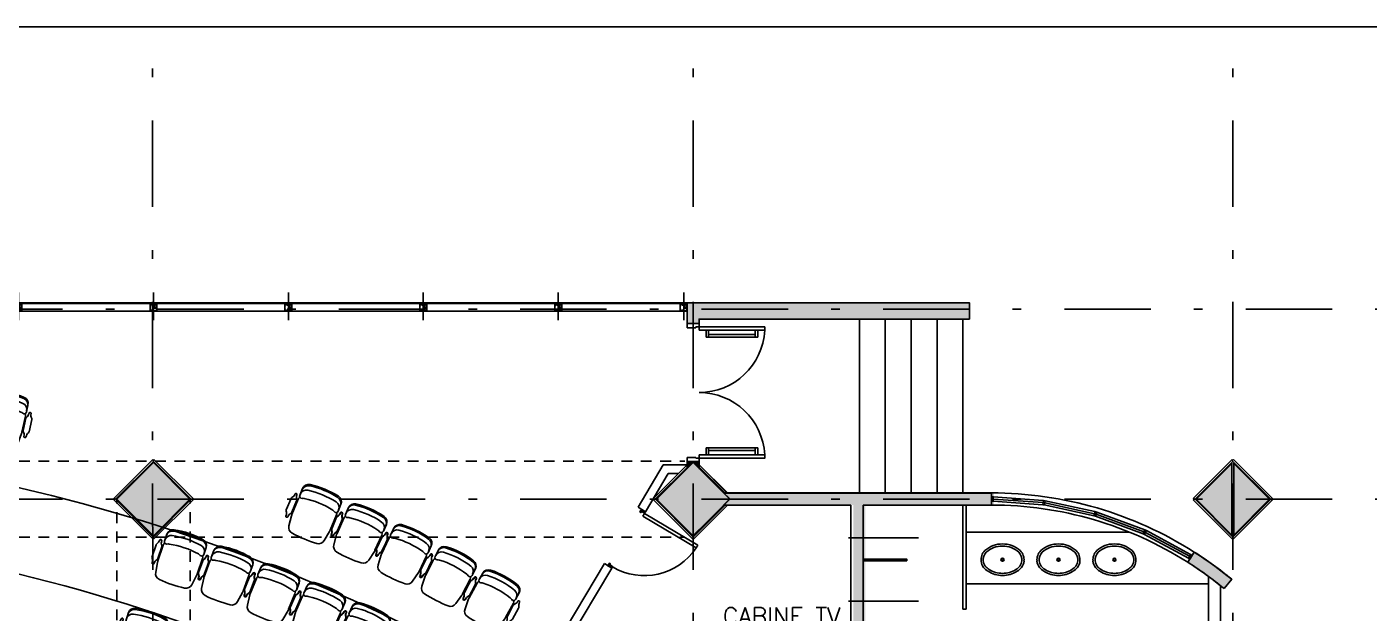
# Model space of a CAD drawing. Header units: millimetres. Extents: x 182 to 575, y -105 to 95.
# Drawn here: x 330.1 to 345.64, y 51.71 to 58.49 of the extents above; entities that cross this region are included whole.
import ezdxf

# ---------------------------------------------------------------- set-up
doc = ezdxf.new("R2010")
doc.units = ezdxf.units.MM
doc.header["$MEASUREMENT"] = 0
for name, pattern in [('DASHDOT', [1, 0.5, -0.25, 0, -0.25]), ('HIDDEN2', [0.1875, 0.125, -0.0625]), ('XR_BL2_AND_MON-REV15$0$DASHDOT', [1, 0.5, -0.25, 0, -0.25])]:
    doc.linetypes.add(name, pattern=pattern)
for name, color, linetype in [('ALV_2', 2, 'Continuous'), ('base', 253, 'Continuous'), ('COB_PROJ_EST', 1, 'Continuous'), ('EIXOS', 31, 'DASHDOT'), ('ESTR', 3, 'Continuous'), ('LAY_2', 2, 'Continuous'), ('Mob', 252, 'Continuous'), ('PISO', 252, 'Continuous'), ('SAN', 1, 'Continuous'), ('SANFINAL', 7, 'Continuous'), ('XR_BL2_AND_MON-REV15$0$EIXOS_PERFIL', 181, 'XR_BL2_AND_MON-REV15$0$DASHDOT'), ('XR_BL2_AND_MON-REV15$0$MARMORE', 7, 'Continuous')]:
    doc.layers.add(name, color=color, linetype=linetype)
doc.styles.get("Standard").update_dxf_attribs({"font": 'romans.shx'})

# ---------------------------------------------------------------- blocks, each defined once
blk = doc.blocks.new('XR_BL2_AND_MON-REV15$0$P50X50')
at = {"layer": 'base'}
blk.add_hatch(color=256, dxfattribs=at).paths.add_polyline_path([(0, -0.424), (0.424, 0), (0, 0.424), (-0.424, 0)])
at = {"layer": 'base', "linetype": 'ByBlock'}
blk.add_lwpolyline([(0, -0.424), (0.424, 0), (0, 0.424), (-0.424, 0)], close=True, dxfattribs=at)
blk = doc.blocks.new('XR_BL2_AND_MON-REV15$0$PILAR 60X60_45')
at = {"layer": 'base'}
blk.add_blockref('XR_BL2_AND_MON-REV15$0$P50X50', (0, 0), dxfattribs=at)
blk = doc.blocks.new('XR_BL2_AND_MON-REV15$0$PILAR_60X60_JUNTA')
at = {"layer": 'base'}
for points in [[(-0.414, 0.01), (0, 0.424), (0.414, 0.01)], [(-0.414, -0.01), (0, -0.424), (0.414, -0.01)]]:
    blk.add_hatch(color=256, dxfattribs=at).paths.add_polyline_path(points)
at = {"layer": 'base', "linetype": 'ByBlock'}
for points in [[(-0.414, 0.01), (0, 0.424), (0.414, 0.01)], [(-0.414, -0.01), (0, -0.424), (0.414, -0.01)]]:
    blk.add_lwpolyline(points, close=True, dxfattribs=at)
at = {"layer": 'base'}
blk.add_point((0, 0), dxfattribs=at)
blk = doc.blocks.new('XR_BL2_AND_MON-REV15$0$P_M')
at = {"layer": 'XR_BL2_AND_MON-REV15$0$MARMORE'}
for p, q in [((-0.007, 0.035), (-0.46, -0.417)), ((0.007, 0.021), (-0.445, -0.431)), ((0.007, 0.021), (-0.007, 0.035)), ((0, 0.028), (0.007, 0.035)), ((0.438, -0.424), (0, 0.014)), ((-0.453, -0.424), (-0.46, -0.417)), ((-0.453, -0.424), (-0.46, -0.431)), ((-0.46, -0.431), (-0.007, -0.884)), ((-0.453, -0.424), (-0.445, -0.431)), ((-0.438, -0.424), (0, -0.863)), ((-0.007, -0.87), (0.445, -0.417)), ((0.445, -0.417), (0.46, -0.431)), ((0.453, -0.424), (0.46, -0.417)), ((-0.007, -0.87), (0.007, -0.884)), ((0, -0.877), (-0.007, -0.884))]:
    blk.add_line(p, q, dxfattribs=at)
for points in [[(0.46, -0.417), (0.007, 0.035)], [(0.007, -0.884), (0.46, -0.431)]]:
    blk.add_lwpolyline(points, dxfattribs=at)
blk = doc.blocks.new('XR_BL2_AND_MON-REV15$0$P160')
for p, q in [((-1.44, 0.78), (-1.52, 0.78)), ((-1.44, 0.78), (-1.44, 0.18)), ((-0.16, 0.78), (-0.08, 0.78)), ((-0.16, 0.78), (-0.16, 0.18)), ((-1.44, 0.75), (-1.52, 0.75)), ((-1.47, 0.75), (-1.47, 0.21)), ((-0.16, 0.75), (-0.08, 0.75)), ((-0.13, 0.75), (-0.13, 0.21)), ((-1.52, 0.21), (-1.44, 0.21)), ((-1.52, 0.18), (-1.44, 0.18)), ((-0.08, 0.21), (-0.16, 0.21)), ((-0.08, 0.18), (-0.16, 0.18)), ((-1.6, -0.04), (-1.6, 0.1)), ((-1.6, 0.1), (-1.56, 0.1)), ((-1.56, 0.06), (-1.56, 0.1)), ((-1.56, 0.06), (-1.55, 0.06)), ((-1.55, -0.04), (-1.55, 0.06)), ((-0.05, -0.04), (-0.05, 0.06)), ((-0.04, 0.06), (-0.05, 0.06)), ((-0.04, 0.06), (-0.04, 0.1)), ((0, 0.1), (-0.04, 0.1)), ((0, -0.04), (0, 0.1)), ((-1.6, -0.04), (-1.55, -0.04)), ((0, -0.04), (-0.05, -0.04))]:
    blk.add_line(p, q)
for points in [[(-1.52, 0.1), (-1.56, 0.1), (-1.56, 0.86), (-1.52, 0.86)], [(-0.08, 0.1), (-0.04, 0.1), (-0.04, 0.86), (-0.08, 0.86)]]:
    blk.add_lwpolyline(points, close=True)
for centre, start, end in [((-1.562, 0.099), 0.0576, 86.8461), ((-0.038, 0.099), 93.1539, 179.9424)]:
    blk.add_arc(centre, 0.762, start, end)
blk = doc.blocks.new('XR_BL2_AND_MON-REV15$0$PERFIL_UNIT_ALCOA')
at = {"color": 1}
for p, q in [((-34, 19), (-34, 13)), ((-34, 13), (-15, 13)), ((-33, 83), (-32, 83)), ((-33, 76), (-33, 83)), ((-32, 76), (-33, 76)), ((-33, 43), (-32, 43)), ((-33, 36), (-33, 43)), ((-32, 36), (-33, 36)), ((-32, 80), (-32, 79)), ((-31, 80), (-32, 80)), ((-32, 79), (-31, 79)), ((-32, 40), (-32, 39)), ((-31, 40), (-32, 40)), ((-32, 39), (-31, 39)), ((-31, 82), (-31, 80)), ((-31, 79), (-31, 77)), ((-31, 42), (-31, 40)), ((-31, 39), (-31, 37)), ((-15, 19), (-21, 19)), ((-15, 19), (-21, 19)), ((-21, 13), (-15, 13)), ((-19, 19), (-13, 19)), ((-15, 19), (-15, 13)), ((-7, 95), (-9, 95)), ((-7, 95), (-9, 95)), ((-9, 92), (-5, 92)), ((-9, 27), (-5, 27)), ((-7, 24), (-9, 24)), ((-7, 24), (-9, 24)), ((-6, 95), (-8, 97)), ((-7, 96), (-8, 97)), ((-8, 96), (-7, 97)), ((-8, 96), (-7, 97)), ((-8, 96), (-7, 97)), ((-8, 97), (-8, 97)), ((-6, 95), (-8, 97)), ((-7, 96), (-8, 97)), ((-8, 96), (-7, 97)), ((-8, 96), (-7, 97)), ((-8, 96), (-7, 97)), ((-8, 97), (-8, 97)), ((-7, 96), (-8, 96)), ((-8, 96), (-8, 96)), ((-7, 96), (-8, 96)), ((-8, 96), (-8, 96)), ((-6, 24), (-8, 22)), ((-6, 24), (-8, 22)), ((-7, 23), (-8, 22)), ((-7, 23), (-8, 22)), ((-8, 23), (-8, 23)), ((-8, 23), (-7, 22)), ((-8, 23), (-7, 22)), ((-7, 23), (-8, 22)), ((-7, 23), (-8, 22)), ((-8, 23), (-8, 23)), ((-8, 23), (-7, 22)), ((-8, 23), (-7, 22)), ((-8, 22), (-7, 22)), ((-8, 22), (-8, 22)), ((-8, 22), (-7, 22)), ((-8, 22), (-8, 22)), ((-5, 95), (-7, 97)), ((-5, 95), (-7, 97)), ((-7, 95), (-4, 97)), ((-7, 95), (-5, 97)), ((-7, 95), (-5, 97)), ((-7, 96), (-6, 97)), ((-7, 96), (-6, 97)), ((-5, 95), (-7, 97)), ((-5, 95), (-7, 97)), ((-7, 95), (-4, 97)), ((-7, 95), (-5, 97)), ((-7, 95), (-5, 97)), ((-7, 96), (-6, 97)), ((-7, 96), (-6, 97)), ((-7, 95), (-7, 96)), ((-7, 95), (-7, 96)), ((-6, 95), (-7, 96)), ((-6, 95), (-7, 96)), ((-4, 95), (-7, 95)), ((-4, 95), (-7, 95)), ((-6, 95), (-7, 95)), ((-6, 95), (-7, 95)), ((-4, 24), (-7, 24)), ((-7, 24), (-7, 23)), ((-4, 24), (-7, 24)), ((-7, 24), (-7, 23)), ((-5, 24), (-7, 22)), ((-5, 24), (-7, 22)), ((-6, 24), (-7, 23)), ((-6, 24), (-7, 23)), ((-7, 24), (-4, 22)), ((-5, 24), (-7, 22)), ((-5, 24), (-7, 22)), ((-6, 24), (-7, 23)), ((-6, 24), (-7, 23)), ((-7, 24), (-4, 22)), ((-7, 23), (-5, 22)), ((-7, 23), (-5, 22)), ((-7, 23), (-6, 22)), ((-7, 23), (-6, 22)), ((-7, 23), (-5, 22)), ((-7, 23), (-5, 22)), ((-7, 23), (-6, 22)), ((-7, 23), (-6, 22)), ((-4, 95), (-6, 97)), ((-4, 95), (-6, 97)), ((-4, 95), (-6, 97)), ((-6, 95), (-4, 97)), ((-6, 95), (-4, 97)), ((-4, 95), (-6, 97)), ((-4, 95), (-6, 97)), ((-4, 95), (-6, 97)), ((-6, 95), (-4, 97)), ((-6, 95), (-4, 97)), ((-4, 24), (-6, 22)), ((-4, 24), (-6, 22)), ((-6, 24), (-4, 22)), ((-6, 24), (-4, 22)), ((-4, 24), (-6, 22)), ((-4, 24), (-6, 22)), ((-6, 24), (-4, 22)), ((-6, 24), (-4, 22)), ((-4, 23), (-6, 22)), ((-4, 23), (-6, 22)), ((-3, 96), (-5, 97)), ((-4, 96), (-5, 97)), ((-5, 95), (-3, 97)), ((-5, 95), (-3, 97)), ((-3, 96), (-5, 97)), ((-4, 96), (-5, 97)), ((-5, 95), (-3, 97)), ((-5, 95), (-3, 97)), ((-5, 92), (-1, 92)), ((-5, 27), (-1, 27)), ((-5, 24), (-3, 22)), ((-5, 24), (-3, 22)), ((-5, 24), (-3, 22)), ((-5, 24), (-3, 22)), ((-3, 23), (-5, 22)), ((-4, 23), (-5, 22)), ((-3, 23), (-5, 22)), ((-4, 23), (-5, 22)), ((-3, 96), (-4, 97)), ((-3, 96), (-4, 97)), ((-3, 96), (-4, 97)), ((-3, 96), (-4, 97)), ((-4, 96), (-4, 95)), ((-4, 96), (-4, 95)), ((-4, 96), (-3, 96)), ((-4, 96), (-3, 96)), ((-4, 95), (-4, 95)), ((-4, 95), (-4, 95)), ((-2, 95), (-4, 95)), ((-4, 95), (-4, 95)), ((-4, 95), (-4, 95)), ((-2, 95), (-4, 95)), ((-4, 23), (-4, 24)), ((-4, 23), (-4, 24)), ((-4, 24), (-4, 24)), ((-4, 24), (-4, 23)), ((-2, 24), (-4, 24)), ((-4, 24), (-4, 24)), ((-4, 24), (-4, 23)), ((-2, 24), (-4, 24)), ((-3, 23), (-4, 22)), ((-3, 23), (-4, 22)), ((-4, 23), (-3, 22)), ((-3, 23), (-4, 22)), ((-3, 23), (-4, 22)), ((-4, 23), (-3, 22)), ((0, 19), (-4, 4)), ((-4, 13), (-4, 3)), ((-4, 8), (-4, 4)), ((-3, 97), (-3, 97)), ((-3, 96), (-3, 97)), ((-3, 97), (-3, 97)), ((-3, 96), (-3, 97)), ((-3, 96), (-3, 96)), ((-3, 96), (-3, 96)), ((-3, 23), (-3, 22)), ((-3, 23), (-3, 22)), ((-3, 22), (-3, 22)), ((-3, 22), (-3, 22)), ((-3, 22), (-3, 22)), ((-3, 22), (-3, 22)), ((10, 19), (0, 19)), ((18, 27), (9, 27)), ((9, 27), (9, 27)), ((9, 27), (9, 27)), ((9, 27), (9, 26)), ((9, 26), (9, 26)), ((9, 25), (9, 25)), ((9, 25), (9, 24)), ((9, 24), (9, 24)), ((10, 26), (10, 26)), ((10, 26), (17, 25)), ((17, 25), (10, 25)), ((10, 25), (10, 25)), ((10, 24), (10, 24)), ((10, 24), (12, 24)), ((10, 19), (13, 4)), ((12, 39), (26, 39)), ((12, 24), (12, 23)), ((12, 23), (12, 23)), ((12, 23), (12, 23)), ((12, 23), (12, 23)), ((12, 22), (12, 22)), ((12, 22), (12, 21)), ((12, 21), (12, 21)), ((12, 21), (12, 21)), ((12, 21), (15, 21)), ((15, 43), (13, 43)), ((13, 43), (13, 43)), ((13, 42), (13, 42)), ((13, 42), (13, 40)), ((13, 40), (13, 40)), ((13, 40), (13, 39)), ((13, 39), (13, 39)), ((13, 39), (13, 37)), ((13, 37), (13, 37)), ((13, 36), (13, 36)), ((13, 36), (15, 36)), ((13, 13), (13, 3)), ((13, 8), (13, 4)), ((15, 36), (15, 43)), ((15, 41), (16, 40)), ((15, 38), (15, 41)), ((15, 40), (15, 40)), ((15, 38), (15, 38)), ((15, 38), (16, 38)), ((15, 23), (15, 24)), ((16, 23), (15, 23)), ((15, 23), (15, 23)), ((15, 21), (16, 22)), ((15, 21), (15, 21)), ((15, 21), (15, 21)), ((16, 41), (17, 40)), ((16, 38), (16, 41)), ((16, 40), (16, 40)), ((16, 38), (16, 40)), ((16, 38), (17, 38)), ((16, 38), (16, 38)), ((16, 24), (18, 24)), ((16, 23), (16, 23)), ((16, 22), (16, 22)), ((17, 38), (18, 41)), ((17, 38), (17, 40)), ((17, 40), (17, 40)), ((17, 38), (17, 38)), ((17, 38), (18, 38)), ((17, 25), (17, 25)), ((17, 25), (17, 25)), ((17, 25), (17, 25)), ((17, 25), (17, 25)), ((17, 25), (17, 25)), ((18, 41), (18, 40)), ((18, 38), (19, 41)), ((18, 38), (18, 40)), ((18, 40), (19, 40)), ((18, 38), (18, 38)), ((18, 38), (19, 38)), ((18, 24), (18, 27)), ((18, 27), (18, 27)), ((18, 27), (18, 27)), ((18, 24), (18, 24)), ((18, 24), (18, 24)), ((19, 41), (19, 40)), ((19, 38), (20, 41)), ((19, 40), (19, 40)), ((19, 40), (20, 40)), ((19, 38), (19, 40)), ((19, 38), (20, 38)), ((19, 38), (19, 38)), ((19, 38), (19, 38)), ((20, 41), (20, 40)), ((20, 38), (20, 40)), ((20, 40), (21, 40)), ((20, 38), (21, 38)), ((21, 38), (21, 41)), ((21, 41), (21, 40)), ((21, 38), (21, 40)), ((21, 40), (22, 40)), ((21, 38), (21, 38)), ((21, 38), (22, 38)), ((22, 38), (22, 41)), ((22, 41), (22, 40)), ((22, 38), (22, 40)), ((22, 40), (23, 40)), ((22, 38), (22, 38)), ((22, 38), (23, 38)), ((23, 38), (23, 41)), ((23, 41), (24, 40)), ((23, 38), (24, 40)), ((23, 38), (23, 38)), ((23, 38), (23, 38)), ((24, 40), (24, 40)), ((24, 39), (24, 40)), ((24, 19), (24, 13)), ((31, 13), (24, 13)), ((43, 13), (24, 13)), ((26, 19), (32, 19)), ((26, 19), (45, 19)), ((39, 82), (39, 80)), ((39, 80), (40, 80)), ((39, 79), (39, 77)), ((40, 79), (39, 79)), ((41, 83), (40, 83)), ((40, 80), (40, 79)), ((40, 76), (41, 76)), ((41, 76), (41, 83)), ((43, 19), (43, 13))]:
    blk.add_line(p, q, dxfattribs=at)
for points in [[(-33, 19), (0, 19), (0, 19), (0, 24), (0, 24), (-3, 24, 1), (-3, 23), (-3, 23), (-3, 22), (-8, 22), (-8, 23), (-7, 23, 1), (-7, 24), (-10, 24), (-10, 23, -0.414214), (-12, 21), (-32, 21, -0.414214), (-34, 23), (-34, 96, -0.414214), (-32, 98), (-10, 98), (-10, 98), (-10, 95), (-10, 95, 0.419197), (-10, 95), (-7, 95, 1.022616), (-7, 96), (-8, 96), (-8, 97), (-3, 97), (-3, 96), (-3, 96, 1), (-3, 95), (0, 95), (0, 95), (0, 99), (-35, 99), (-35, 99), (-35, 18, 0.414214), (-35, 17), (-34, 17, 0.414214), (-34, 18), (-34, 19, -0.414214), (-33, 19)], [(40, 97), (14, 97, 0.414214), (12, 95), (12, 91, -0.414214), (10, 89), (-4, 89), (-4, 86), (-5, 86), (-5, 89), (-13, 89, -1.000008), (-13, 91), (-5, 92), (-5, 92), (10, 92), (10, 99, -0.414214), (10, 99), (44, 99, -0.414214), (45, 99), (45, 63, -0.406616), (44, 62), (18, 62, 0.414214), (17, 62), (17, 27, -0.414214), (17, 27), (-5, 27), (-13, 28, -1.000008), (-13, 30), (-5, 30), (-5, 33), (-4, 33), (-4, 30), (13, 30, 0.414214), (15, 32), (15, 65, -0.414214), (15, 65), (40, 65, 0.414214), (42, 67), (42, 95, 0.414214), (40, 97)], [(19, 56), (19, 30), (18, 30, 1), (18, 29), (19, 29), (19, 24), (16, 24, 0.414173), (15, 23), (15, 23), (16, 23, -0.585709), (16, 22), (16, 21, -0.26127), (15, 21), (12, 21, -0.253886), (12, 21), (11, 22, -0.595041), (11, 23), (12, 23), (12, 23, 0.414173), (12, 24), (10, 24, 0.414214), (10, 23), (10, 20, 0.414214), (10, 19), (44, 19, 0.414214), (45, 20), (45, 62, 0.414214), (44, 62), (19, 62, 0.414214), (19, 62), (19, 57), (18, 57, 1), (18, 56), (19, 56)], [(13, 22), (13, 24), (13, 24, -0.414214), (13, 24), (13, 24), (14, 24), (14, 24, -0.414214), (15, 24), (15, 24), (15, 22), (15, 22, -0.414214), (14, 22), (14, 22), (13, 22), (13, 22, -0.414214), (13, 22)], [(20, 22), (19, 22, 0.414214), (18, 22), (18, 21, 0.414214), (19, 21), (43, 21), (43, 61), (20, 61), (20, 23, -0.414214), (20, 22)]]:
    blk.add_lwpolyline(points, format="xyb", dxfattribs=at)
for points in [[(-7, 96), (-8, 96), (-8, 97), (-3, 97), (-3, 96), (-4, 96)], [(-7, 96), (-8, 96), (-8, 97), (-3, 97), (-3, 96), (-4, 96)], [(-7, 23), (-8, 23), (-8, 22), (-3, 22), (-3, 23), (-4, 23)], [(-7, 23), (-8, 23), (-8, 22), (-3, 22), (-3, 23), (-4, 23)]]:
    blk.add_lwpolyline(points, dxfattribs=at)
for centre, radius, start, end in [((-32, 82), 0.869, 0, 90), ((-32, 77), 0.869, 270, 0), ((-32, 42), 0.869, 0, 90), ((-32, 37), 0.869, 270, 0), ((-9, 93), 1.57, 97.3776, 269.717), ((-9, 25), 1.57, 90.283, 262.6224), ((-2, 93), 1.44, 277.4115, 92.3804), ((-2, 25), 1.44, 267.6196, 82.5885), ((9, 27), 0.3, 90.0002, 173.0764), ((10, 26), 0.5, 173.0802, 360), ((10, 25), 0.3, 86.9206, 179.9979), ((10, 24), 0.3, 180, 270), ((12, 24), 0.3, 360, 90), ((12, 23), 0.184, 90, 194.9998), ((12, 21), 0.184, 202.0192, 270), ((16, 24), 0.3, 90, 180), ((15, 21), 0.184, 270, 337.9776), ((16, 23), 0.184, 344.9975, 90), ((17, 25), 0.2, 0, 86.4562), ((17, 25), 0.2, 266.9225, 0), ((18, 27), 0.3, 0, 90), ((18, 24), 0.3, 270, 0), ((40, 82), 0.869, 90, 180), ((40, 77), 0.869, 180, 270)]:
    blk.add_arc(centre, radius, start, end, dxfattribs=at)
at = {"color": 1, "extrusion": (0, 0, -1)}
for centre, major_axis in [((13, 42), (0.573, -0.573)), ((13, 37), (0.573, 0.573))]:
    blk.add_ellipse(centre, major_axis=major_axis, ratio=1, start_param=2.356194, end_param=3.926991, dxfattribs=at)
at = {"color": 1}
for points, knots in [([(25, 39), (25, 39), (25, 39), (25, 39), (25, 39), (25, 39), (25, 39), (25, 39), (25, 39), (24, 39), (24, 39), (24, 39), (24, 39), (24, 39), (24, 39), (24, 39), (24, 39), (24, 39), (24, 39), (24, 39), (24, 39), (24, 39), (24, 39), (24, 39), (24, 39), (24, 39), (24, 39), (24, 39), (24, 38), (23, 38), (23, 38), (23, 38), (23, 38), (23, 38)], [0, 0, 0, 0, 0.051439, 0.072585, 0.094945, 0.148925, 0.177318, 0.208117, 0.229263, 0.263962, 0.286322, 0.316684, 0.341831, 0.370224, 0.385176, 0.410323, 0.432683, 0.466448, 0.484229, 0.519793, 0.54494, 0.583668, 0.608815, 0.635405, 0.653187, 0.684808, 0.766724, 0.798345, 0.829966, 0.855113, 0.870066, 0.927124, 1, 1, 1, 1]), ([(25, 39), (25, 39), (25, 40), (25, 40), (25, 40), (25, 40), (24, 40), (25, 40), (24, 40), (24, 40), (24, 40), (24, 40), (24, 40), (24, 40), (24, 40), (24, 40), (24, 40), (24, 40), (24, 40), (24, 40), (24, 40), (24, 40), (24, 40), (24, 40), (24, 40)], [0, 0, 0, 0, 0.07678, 0.102261, 0.156401, 0.18506, 0.227914, 0.244954, 0.311716, 0.342019, 0.377118, 0.407421, 0.432902, 0.525013, 0.566753, 0.587018, 0.625497, 0.657854, 0.688156, 0.805193, 0.825457, 0.896684, 0.922166, 1, 1, 1, 1])]:
    blk.add_open_spline(points, degree=3, knots=knots, dxfattribs=at)
at = {"layer": 'XR_BL2_AND_MON-REV15$0$EIXOS_PERFIL', "linetype": 'ByBlock', "ltscale": 0.1}
blk.add_line((5, 207), (5, -115), dxfattribs=at)
blk = doc.blocks.new('XR_BL2_AND_MON-REV15$0$A$C10B331E6')
at = {"layer": 'base'}
for p, q in [((-0.15, 0), (-0.15, -9.313, 2.33)), ((-0.06, 0, 197.496), (-0.06, -9.313, 199.826)), ((-0.05, 0, 179.853), (-0.05, -9.313, 199.826))]:
    blk.add_line(p, q, dxfattribs=at)
at = {"layer": 'base', "elevation": 179.853}
blk.add_lwpolyline([(-0.06, -9.313), (-0.05, -9.313)], dxfattribs=at)
at = {"layer": 'base', "linetype": 'ByBlock', "ltscale": 0.1, "xscale": -0.001000000000203727, "yscale": 0.001000000000203727, "zscale": 0.0009999999999763531, "rotation": 90}
for p in [(-0.047, -0.035, 197.496), (-0.047, -1.566), (-0.047, -3.129), (-0.047, -4.691), (-0.047, -6.254), (-0.047, -7.816), (-0.047, -9.269, 179.853)]:
    blk.add_blockref('XR_BL2_AND_MON-REV15$0$PERFIL_UNIT_ALCOA', p, dxfattribs=at)
blk = doc.blocks.new('Cuba01_pl')
at = {"layer": 'SAN'}
for radius in [0.018, 0.013]:
    blk.add_circle((0, 0), radius, dxfattribs=at)
at = {"layer": 'SANFINAL'}
for centre, radius, start, end in [((-0.002, -0.124), 0.307, 89.5504, 122.7375), ((-0.002, -0.124), 0.282, 89.5504, 122.828), ((0.002, -0.124), 0.307, 57.2625, 90.4496), ((0.002, -0.124), 0.282, 57.172, 90.4496), ((-0.097, 0.001), 0.152, 174.4524, 224.3819), ((-0.091, -0.004), 0.159, 144.5232, 173.1767), ((-0.091, -0.004), 0.134, 144.8047, 173.0573), ((-0.097, 0.001), 0.127, 174.578, 224.0021), ((-0.071, -0.03), 0.191, 120.725, 141.4841), ((-0.071, -0.03), 0.166, 120.5755, 141.2533), ((0.071, -0.03), 0.166, 38.7467, 59.4245), ((0.071, -0.03), 0.191, 38.5159, 59.275), ((0.097, 0.001), 0.127, 315.9979, 5.422), ((0.091, -0.004), 0.134, 6.9427, 35.1953), ((0.097, 0.001), 0.152, 315.6181, 5.5476), ((0.091, -0.004), 0.159, 6.8233, 35.4768), ((-0.002, 0.123), 0.306, 228.3244, 270.4838), ((-0.002, 0.123), 0.281, 228.5041, 270.4838), ((0.002, 0.123), 0.281, 269.5162, 311.4959), ((0.002, 0.123), 0.306, 269.5162, 311.6756)]:
    blk.add_arc(centre, radius, start, end, dxfattribs=at)
blk = doc.blocks.new('XR_BL2_AND_MON-REV15$0$P2000501')
for points in [[(0.231, -0.362, 0.149389), (0.24, -0.334), (0.24, -0.142, 0.03724), (0.239, -0.127), (0.221, -0.006, 0.342214), (0.154, 0.058, 0.051556), (-0.154, 0.058, 0.342214), (-0.221, -0.006), (-0.239, -0.127, 0.03724), (-0.24, -0.142), (-0.24, -0.334, 0.149389), (-0.231, -0.362)], [(0.24, -0.397, -0.36261), (0.178, -0.471, -0.08991), (-0.178, -0.471, -0.36261), (-0.24, -0.397)], [(0.24, -0.453, -0.36261), (0.178, -0.527, -0.08991), (-0.178, -0.527, -0.36261), (-0.24, -0.453)]]:
    blk.add_lwpolyline(points, format="xyb")
for points in [[(-0.254, -0.154, -0.164851), (-0.25, -0.166), (-0.25, -0.31, -0.164851), (-0.254, -0.322, 0.162089), (-0.273, -0.375, -1), (-0.297, -0.375, 0.162089), (-0.316, -0.322, -0.164851), (-0.32, -0.31), (-0.32, -0.166, -0.164851), (-0.316, -0.154, 0.162089), (-0.297, -0.1, -1), (-0.273, -0.1, 0.162089)], [(0.25, -0.166), (0.25, -0.31, 0.164851), (0.254, -0.322, -0.162089), (0.273, -0.375, 1), (0.297, -0.375, -0.162089), (0.316, -0.322, 0.164851), (0.32, -0.31), (0.32, -0.166, 0.164851), (0.316, -0.154, -0.162089), (0.297, -0.1, 1), (0.273, -0.1, -0.162089), (0.254, -0.154, 0.164851)], [(-0.178, -0.368, 0.08991), (0.178, -0.368, 0.086278), (0.203, -0.359, -0.57735), (0.24, -0.381), (0.24, -0.468, -0.36261), (0.178, -0.542, -0.08991), (-0.178, -0.542, -0.36261), (-0.24, -0.468), (-0.24, -0.381, -0.57735), (-0.203, -0.359, 0.086278)]]:
    blk.add_lwpolyline(points, format="xyb", close=True)

msp = doc.modelspace()

# ---------------------------------------------------------------- hatches: boundary and pattern name
at = {"layer": 'base'}
for points in [[(337.746, 55.301), (337.746, 55.061), (337.886, 55.061), (337.886, 55.111), (341.016, 55.111), (341.016, 55.301)], [(337.886, 53.381), (337.886, 53.461), (337.746, 53.461), (337.746, 53.381), (337.816, 53.451)], [(337.746, 53.381), (337.746, 53.461), (337.886, 53.461), (337.886, 53.381), (337.816, 53.451)], [(342.871, 48.799), (342.871, 50.546), (343.041, 50.546), (343.041, 50.456), (343.011, 50.456), (343.011, 47.002), (343.041, 47.002), (343.041, 46.912), (342.871, 46.912), (342.871, 48.659), (339.812, 48.659), (339.812, 44.499), (341.299, 44.499), (341.299, 44.359), (339.622, 44.359), (339.622, 44.499), (339.672, 44.499), (339.672, 46.261), (337.911, 46.261), (337.911, 44.758), (337.816, 44.853), (337.721, 44.758), (337.721, 49.039), (338.822, 49.039), (338.822, 48.899), (337.911, 48.899), (337.911, 46.401), (339.672, 46.401), (339.672, 48.899), (339.622, 48.899), (339.622, 49.039), (339.672, 49.039), (339.672, 52.959), (338.171, 52.959), (338.241, 53.029), (338.171, 53.099), (341.299, 53.099), (341.299, 52.959), (339.812, 52.959), (339.812, 48.799)], [(343.964, 51.992), (344.053, 52.1), (343.998, 52.145), (343.859, 52.251), (343.733, 52.34), (343.619, 52.414), (343.544, 52.297), (343.613, 52.252), (343.736, 52.167), (343.843, 52.088), (343.943, 52.01)]]:
    msp.add_hatch(color=256, dxfattribs=at).paths.add_polyline_path(points)

# ---------------------------------------------------------------- linework, layer by layer
at = {"color": 0, "extrusion": (2.28982e-05, -4.81365e-07, 1)}
msp.add_line((337.852, 52.464, 0), (337.87, 52.494, 0), dxfattribs=at)
at = {"layer": 'ALV_2'}
for p, q in [((339.741, 53.096), (339.741, 55.111)), ((337.816, 52.574), (337.809, 52.581)), ((337.816, 52.574), (337.809, 52.581)), ((337.816, 52.576), (337.809, 52.569)), ((337.816, 52.574), (337.809, 52.567)), ((337.816, 52.574), (337.809, 52.567)), ((337.816, 52.574), (337.809, 52.567)), ((337.816, 52.576), (337.823, 52.583)), ((337.816, 52.574), (337.823, 52.581)), ((337.816, 52.576), (337.823, 52.569)), ((337.816, 52.574), (337.823, 52.567)), ((337.816, 52.574), (337.823, 52.567)), ((337.816, 52.574), (337.823, 52.567))]:
    msp.add_line(p, q, dxfattribs=at)
at = {"layer": 'base'}
for p, q in [((337.746, 55.301, 195.166), (337.746, 55.061, 195.166)), ((341.016, 55.301, 195.166), (337.746, 55.301, 195.166)), ((341.016, 55.111, 195.166), (341.016, 55.301, 195.166)), ((337.746, 55.061, 195.166), (337.886, 55.061, 195.166)), ((337.886, 55.061, 195.166), (337.886, 55.111, 195.166)), ((337.886, 55.111, 195.166), (341.016, 55.111, 195.166)), ((340.041, 53.096), (340.041, 55.111)), ((340.041, 53.101, 195.166), (340.041, 55.101, 195.166)), ((340.341, 53.096), (340.341, 55.111)), ((340.641, 53.096), (340.641, 55.111)), ((340.941, 53.096), (340.941, 55.111)), ((337.746, 53.395), (337.378, 53.026)), ((337.746, 53.461, 195.166), (337.886, 53.461, 195.166)), ((337.746, 53.461, 195.166), (337.746, 53.381, 195.166)), ((337.886, 53.461, 195.166), (337.746, 53.461, 195.166)), ((337.886, 53.461, 195.166), (337.746, 53.461, 195.166)), ((337.746, 53.381, 195.166), (337.746, 53.461, 195.166)), ((337.746, 53.461, 195.166), (337.886, 53.461, 195.166)), ((337.886, 53.383), (337.886, 53.464, 195.166)), ((337.886, 53.381), (337.886, 53.461, 195.166)), ((337.886, 53.461, 195.166), (337.886, 53.381, 195.166)), ((338.185, 53.099), (337.886, 53.397)), ((338.185, 53.096), (337.886, 53.395)), ((337.886, 53.395), (338.18, 53.101)), ((337.371, 53.033), (337.357, 53.019)), ((337.364, 53.026), (337.357, 53.033)), ((337.357, 53.019), (337.809, 52.567)), ((337.371, 53.033), (337.823, 52.581)), ((338.241, 53.029, 195.166), (338.166, 53.104, 195.166)), ((338.166, 52.954, 195.166), (338.241, 53.029, 195.166)), ((338.171, 53.099, 195.166), (341.272, 53.099, 195.166)), ((338.171, 53.096, 195.166), (341.245, 53.096, 195.166)), ((341.272, 53.096, 195.166), (338.171, 53.096, 195.166)), ((341.271, 52.959, 292.749), (341.271, 53.099, 292.749)), ((341.868, 52.987, 195.201), (341.291, 53.028, 191.941)), ((341.87, 53.012, 195.201), (341.292, 53.053, 191.941)), ((341.894, 53.009, 195.201), (342.469, 52.884, 195.219)), ((331.298, 52.87, 195.166), (331.448, 52.72, 195.166)), ((337.548, 52.87, 195.166), (337.698, 52.72, 195.166)), ((338.18, 52.951), (337.809, 52.581)), ((337.816, 52.591), (338.185, 52.959)), ((337.816, 52.588), (338.185, 52.956)), ((337.823, 52.569), (338.213, 52.959)), ((337.823, 52.567), (338.213, 52.956)), ((338.208, 52.951), (337.823, 52.567)), ((338.171, 52.956, 195.166), (339.617, 52.956, 195.166)), ((339.644, 52.956, 195.166), (338.171, 52.956, 195.166)), ((339.644, 49.039, 195.166), (339.644, 52.959, 195.166)), ((339.644, 49.036, 195.166), (339.644, 52.956, 195.166)), ((339.644, 49.036, 195.166), (339.644, 52.956, 195.166)), ((339.784, 48.799, 195.166), (339.784, 52.959, 195.166)), ((339.784, 52.959, 195.166), (341.272, 52.959, 195.166)), ((339.784, 48.796, 195.166), (339.784, 52.956, 195.166)), ((339.784, 52.956, 195.166), (341.245, 52.956, 195.166)), ((341.272, 52.956, 195.166), (339.784, 52.956, 195.166)), ((339.784, 48.796, 195.166), (339.784, 52.956, 195.166)), ((340.939, 52.954, -73.847), (340.939, 51.754, -73.847)), ((340.979, 52.954, -73.847), (340.979, 51.754, -73.847)), ((341.867, 52.962, 195.201), (341.289, 53.003, 191.941)), ((341.883, 52.96, 195.201), (342.459, 52.835, 195.219)), ((341.888, 52.985, 195.201), (342.464, 52.859, 195.219)), ((342.483, 52.854, 195.219), (343.036, 52.649, 195.219)), ((342.492, 52.877, 195.219), (343.045, 52.673, 195.219)), ((342.475, 52.83, 195.219), (343.027, 52.626, 195.219)), ((337.741, 52.677, 195.166), (337.816, 52.602, 195.166)), ((337.816, 52.574), (337.809, 52.581)), ((337.816, 52.574), (337.809, 52.581)), ((337.816, 52.576), (337.809, 52.569)), ((337.816, 52.574), (337.809, 52.567)), ((337.816, 52.574), (337.809, 52.567)), ((337.816, 52.574), (337.809, 52.567)), ((337.816, 52.605, 195.166), (337.891, 52.68, 195.166)), ((337.816, 52.602, 195.166), (337.891, 52.677, 195.166)), ((337.816, 52.576), (337.823, 52.583)), ((337.816, 52.574), (337.823, 52.581)), ((337.816, 52.576), (337.823, 52.569)), ((337.816, 52.574), (337.823, 52.567)), ((337.816, 52.574), (337.823, 52.567)), ((337.816, 52.574), (337.823, 52.567)), ((342.856, 52.646, 99.919), (340.979, 52.646, 99.919)), ((343.043, 52.619, 195.219), (343.553, 52.344, 195.219)), ((343.054, 52.641, 195.219), (343.564, 52.366, 195.219)), ((343.066, 52.663, 195.219), (343.576, 52.388, 195.219)), ((343.544, 52.296, 195.166), (343.619, 52.414, 195.273)), ((343.784, 52.133), (343.784, 50.456, 195.166)), ((343.964, 51.992, 195.166), (344.054, 52.1, 195.166)), ((343.784, 52.046, 99.919), (340.979, 52.046, 99.919)), ((343.924, 52.025), (343.924, 50.456, 195.166)), ((340.979, 51.754, -73.847), (340.939, 51.754, -73.847))]:
    msp.add_line(p, q, dxfattribs=at)
at = {"layer": 'base', "extrusion": (2.28982e-05, -4.81365e-07, 1)}
for p, q in [((337.252, 52.862, 0), (337.234, 52.832, 0)), ((337.252, 52.862, 0), (337.87, 52.494, 0)), ((337.266, 52.886), (337.264, 52.882)), ((337.234, 52.832, 0), (337.852, 52.464, 0)), ((336.874, 52.229), (336.872, 52.225))]:
    msp.add_line(p, q, dxfattribs=at)
at = {"layer": 'base'}
for points in [[(348.73, 41.71), (302.215, 41.71), (302.215, 58.493), (348.73, 58.493)], [(337.746, 55.301), (337.746, 55.061), (337.886, 55.061), (337.886, 55.111), (341.016, 55.111), (341.016, 55.301)], [(337.746, 53.381), (337.746, 53.461), (337.886, 53.461), (337.886, 53.381), (337.816, 53.451)], [(337.886, 53.381), (337.886, 53.461), (337.746, 53.461), (337.746, 53.381), (337.816, 53.451)], [(341.271, 53.004), (341.291, 53.004), (341.291, 53.054), (341.271, 53.054)], [(341.271, 53.004), (341.291, 53.004), (341.291, 53.054), (341.271, 53.054)], [(341.865, 52.963), (341.885, 52.96), (341.892, 53.009), (341.872, 53.012)], [(342.457, 52.835), (342.477, 52.83), (342.49, 52.878), (342.471, 52.883)], [(343.026, 52.626), (343.044, 52.618), (343.064, 52.664), (343.046, 52.672)], [(343.964, 51.992), (344.053, 52.1), (343.998, 52.145), (343.859, 52.251), (343.733, 52.34), (343.619, 52.414), (343.544, 52.297), (343.613, 52.252), (343.736, 52.167), (343.843, 52.088), (343.943, 52.01)], [(343.551, 52.345), (343.568, 52.334), (343.595, 52.376), (343.578, 52.387)], [(343.551, 52.345), (343.568, 52.334), (343.595, 52.376), (343.578, 52.387)], [(340.289, 52.314), (339.789, 52.314), (339.789, 52.334), (340.289, 52.334)]]:
    msp.add_lwpolyline(points, close=True, dxfattribs=at)
for points in [[(337.746, 53.423), (337.357, 53.033)], [(338.213, 53.099), (337.886, 53.426)], [(338.213, 53.096), (337.886, 53.423)], [(337.886, 53.423), (338.208, 53.101)], [(331.834, 52.87), (331.684, 52.72)], [(339.614, 52.578), (339.941, 52.578), (340.426, 52.578)], [(339.614, 51.845), (339.941, 51.845), (340.426, 51.845)]]:
    msp.add_lwpolyline(points, dxfattribs=at)
at = {"layer": 'base', "extrusion": (2.28982e-05, -4.81365e-07, 1), "elevation": 0.008}
for points in [[(337.201, 52.881, 0.414214), (337.202, 52.878), (337.212, 52.872, 0.414214), (337.214, 52.873), (337.22, 52.884, -0.414214), (337.221, 52.884), (337.252, 52.866, 0.414214), (337.254, 52.866), (337.263, 52.881, 0.414214), (337.262, 52.883), (337.257, 52.886), (337.256, 52.886), (337.262, 52.882, -0.414214), (337.262, 52.881), (337.254, 52.867, -0.414214), (337.252, 52.866), (337.222, 52.885, 0.414214), (337.22, 52.884), (337.213, 52.873, -0.414214), (337.212, 52.873), (337.202, 52.879, -0.414214), (337.202, 52.88), (337.218, 52.907, -0.414214), (337.219, 52.908), (337.225, 52.904), (337.225, 52.905), (337.219, 52.908, 0.414214), (337.217, 52.908)], [(336.846, 52.285, -0.414214), (336.848, 52.286), (336.858, 52.28, -0.414214), (336.859, 52.277), (336.852, 52.267, 0.414214), (336.853, 52.266), (336.883, 52.247, -0.414214), (336.884, 52.245), (336.875, 52.231, -0.414214), (336.873, 52.23), (336.868, 52.233), (336.868, 52.234), (336.873, 52.231, 0.414214), (336.875, 52.231), (336.883, 52.246, 0.414214), (336.883, 52.247), (336.852, 52.265, -0.414214), (336.852, 52.267), (336.858, 52.278, 0.414214), (336.858, 52.279), (336.848, 52.285, 0.414214), (336.847, 52.285), (336.83, 52.257, 0.414214), (336.831, 52.256), (336.836, 52.253), (336.836, 52.252), (336.83, 52.256, -0.414214), (336.83, 52.258)]]:
    msp.add_lwpolyline(points, format="xyb", close=True, dxfattribs=at)
at = {"layer": 'base'}
for centre, radius, start, end in [((341.273, 48.738), 4.361, 57.4621, 90.0345), ((341.27, 48.728), 4.231, 57.4965, 89.999), ((341.232, 48.665), 4.445, 50.6018, 57.5191), ((341.232, 48.665), 4.305, 50.606, 57.5188)]:
    msp.add_arc(centre, radius, start, end, dxfattribs=at)
at = {"layer": 'base', "extrusion": (2.28982e-05, -4.81365e-07, 1)}
msp.add_arc((337.252, 52.862, 0.008), 0.72, 239.1971, 326.4108, dxfattribs=at)
at = {"layer": 'EIXOS', "linetype": 'DASHDOT', "ltscale": 2}
for p, q in [((331.563, 41.71), (331.555, 58.493)), ((337.816, 41.71), (337.816, 58.493)), ((344.066, 41.71), (344.066, 58.493)), ((302.215, 55.226), (348.73, 55.226)), ((302.215, 53.026), (348.73, 53.026))]:
    msp.add_line(p, q, dxfattribs=at)
at = {"layer": 'ESTR', "color": 1, "linetype": 'HIDDEN2'}
for p, q in [((312.911, 53.465), (337.721, 53.465)), ((331.142, 44.426), (331.142, 53.026)), ((331.991, 44.426), (331.991, 53.026)), ((312.911, 52.588), (337.721, 52.588))]:
    msp.add_line(p, q, dxfattribs=at)
at = {"layer": 'LAY_2'}
for p, q in [((337.47, 53.423), (337.178, 52.933)), ((337.527, 53.323), (337.264, 52.882)), ((337.746, 53.423), (337.47, 53.423)), ((337.646, 53.323), (337.527, 53.323)), ((337.264, 52.882, 0), (337.178, 52.933, 0)), ((336.789, 52.281), (335.934, 50.847)), ((336.874, 52.229), (336.02, 50.795)), ((336.874, 52.229, 0), (336.789, 52.281))]:
    msp.add_line(p, q, dxfattribs=at)
at = {"layer": 'PISO'}
for centre, radius, start, end in [((325.316, 32.843), 20.851, 57.4947, 122.5053), ((325.501, 33.425), 19.268, 54.1416, 89.9543)]:
    msp.add_arc(centre, radius, start, end, dxfattribs=at)

# ---------------------------------------------------------------- block references
at = {"layer": 'base'}
for name, p, rotation in [('XR_BL2_AND_MON-REV15$0$A$C10B331E6', (328.433, 55.351, -179.853), 89.99999999999999), ('XR_BL2_AND_MON-REV15$0$P_M', (331.142, 53.026), 89.99999999999999), ('XR_BL2_AND_MON-REV15$0$P_M', (343.642, 53.026), 89.99999999999999), ('XR_BL2_AND_MON-REV15$0$PILAR_60X60_JUNTA', (344.066, 53.026), 89.99999999999999), ('Cuba01_pl', (341.399, 52.326, 99.919), 180), ('Cuba01_pl', (342.047, 52.326, 99.919), 180)]:
    msp.add_blockref(name, p, dxfattribs=dict(at, rotation=rotation))
at = {"layer": 'base', "xscale": -1}
for name, p, rotation in [('XR_BL2_AND_MON-REV15$0$PILAR 60X60_45', (331.566, 53.026), 90), ('XR_BL2_AND_MON-REV15$0$PILAR 60X60_45', (337.816, 53.026), 90), ('Cuba01_pl', (342.695, 52.326, 99.919), 180)]:
    msp.add_blockref(name, p, dxfattribs=dict(at, rotation=rotation))
at = {"layer": 'COB_PROJ_EST', "xscale": -1, "rotation": 270}
msp.add_blockref('XR_BL2_AND_MON-REV15$0$P160', (337.786, 55.061, -195.166), dxfattribs=at)
at = {"layer": 'Mob', "rotation": 167.5995977556076}
msp.add_blockref('XR_BL2_AND_MON-REV15$0$P2000501', (329.779, 53.714, 195.166), dxfattribs=at)
at = {"layer": 'Mob', "xscale": -1}
for p, rotation in [((333.338, 52.627), 157.5944860706686), ((333.855, 52.404), 156.0455013998251), ((331.8, 52.102, 195.166), 161.241440083203), ((334.366, 52.166), 154.4965167289803), ((332.33, 51.912, 195.166), 159.6924554123593), ((334.869, 51.913), 152.9475320581355), ((332.857, 51.711, 195.166), 158.1434707415148), ((335.366, 51.646), 151.3985473872886), ((333.377, 51.493, 195.166), 156.5944860706684), ((331.36, 51.194, 251.107), 161.9518478221289), ((333.89, 51.261, 195.166), 155.0455013998251)]:
    msp.add_blockref('XR_BL2_AND_MON-REV15$0$P2000501', p, dxfattribs=dict(at, rotation=rotation))

# ---------------------------------------------------------------- texts
at = {"layer": 'LAY_2', "insert": (338.16, 51.773, 195.166), "char_height": 0.2, "attachment_point": 1}
msp.add_mtext_dynamic_manual_height_columns('CABINE TV', width=1.51998, gutter_width=1, heights=[0], dxfattribs=at)

doc.saveas('drawing.dxf')
